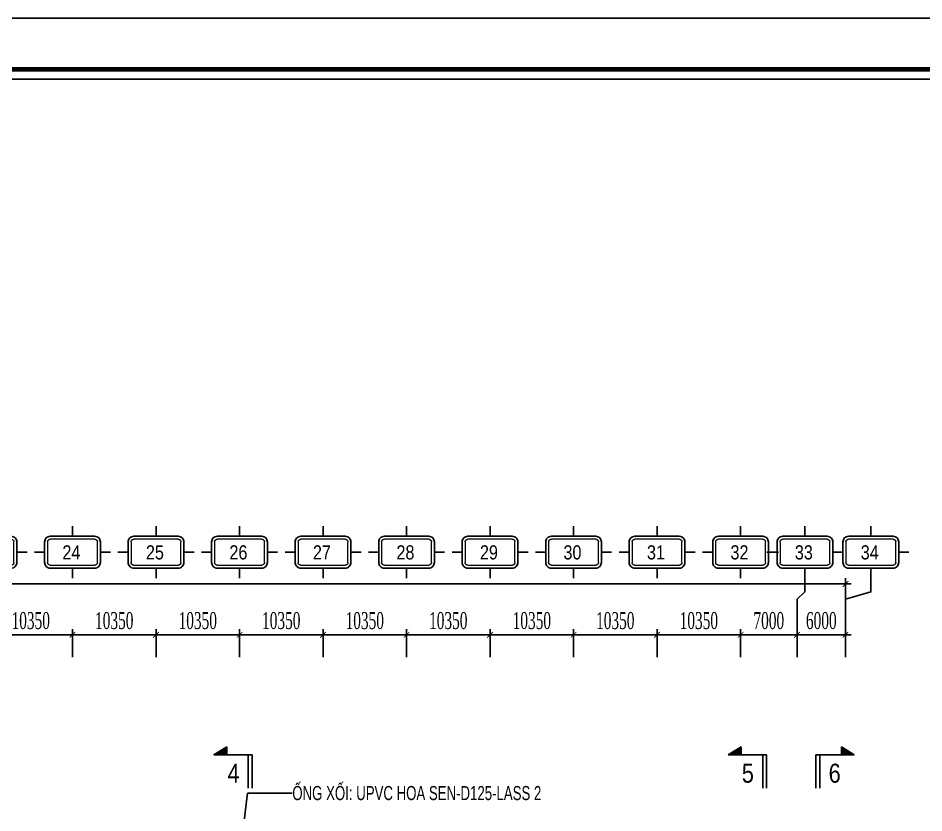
# Model space of a CAD drawing. Header units: inches. Extents: x 1359 to 46357, y -3807 to 191.
# Drawn here: x 22871.3 to 23031.7, y -830 to -689.3 of the extents above; entities that cross this region are included whole.
import ezdxf
from ezdxf.enums import TextEntityAlignment as Align

# ---------------------------------------------------------------- set-up
doc = ezdxf.new("R2010")
doc.units = ezdxf.units.IN
doc.header["$MEASUREMENT"] = 0
doc.linetypes.add('CENTER2', pattern=[28.575, 19.05, -3.175, 3.175, -3.175])
for name, color, linetype in [('2', 2, 'Continuous'), ('3', 3, 'Continuous'), ('7', 7, 'Continuous'), ('CAUTAO', 7, 'Continuous'), ('DIM', 8, 'Continuous'), ('flashing', 6, 'Continuous')]:
    doc.layers.add(name, color=color, linetype=linetype)
doc.layers.add('8', color=8, linetype='CENTER2', lineweight=13)
doc.styles.add('hx2', font='VHARIALN.TTF')
doc.styles.add('ST1', font='vntimeh.shx', dxfattribs={"width": 0.6})
doc.styles.add('ST1H', font='vnshxh.shx', dxfattribs={"width": 0.7})
doc.styles.add('ST4', font='VHARIALN.TTF')
doc.dimstyles.new('3', dxfattribs={"dimtxt": 3.5, "dimasz": 1.8, "dimexe": 1, "dimexo": 0, "dimgap": 1, "dimtad": 1, "dimdec": 0, "dimlfac": 3, "dimzin": 0, "dimdsep": 46, "dimtxsty": 'ST1H', "dimblk": 'OBLIQUE', "dimcen": 1, "dimdle": 1, "dimclrd": 8, "dimclre": 8, "dimclrt": 3, "dimadec": 0, "dimazin": 0, "dimtfac": 1, "dimtdec": 0, "dimtix": 1, "dimtofl": 0, "dimtmove": 1, "dimatfit": 3, "dimfxl": 0.18, "dimtfill": 1, "dimtolj": 1, "dimtzin": 0, "dimlwd": -1, "dimlwe": -1, "dimarcsym": 1})
doc.dimstyles.new('700', dxfattribs={"dimtxt": 3, "dimasz": 1, "dimexe": 1, "dimexo": 0, "dimgap": 1, "dimtad": 1, "dimdec": 0, "dimlfac": 700, "dimzin": 0, "dimdsep": 46, "dimtxsty": 'ST1', "dimblk": 'ARCHTICK', "dimcen": 1, "dimdle": 1, "dimclrd": 8, "dimclre": 8, "dimclrt": 3, "dimadec": 0, "dimazin": 0, "dimtfac": 1, "dimtdec": 0, "dimtofl": 0, "dimtmove": 0, "dimatfit": 3, "dimfxl": 0, "dimtfill": 1, "dimtolj": 1, "dimtzin": 0, "dimlwd": -1, "dimlwe": -1, "dimarcsym": 0})

# ---------------------------------------------------------------- blocks, each defined once
blk = doc.blocks.new('A2SBCVN-D')
at = {"layer": '2', "color": 157, "linetype": 'Continuous'}
blk.add_lwpolyline([(0, 420), (594, 420), (594, 0), (0, 0)], close=True, dxfattribs=at)
at = {"layer": '2', "color": 167, "linetype": 'Continuous', "const_width": 0.871}
blk.add_lwpolyline([(10.59, 9.07), (583.41, 9.07), (583.41, 410.93), (10.59, 410.93)], close=True, dxfattribs=at)
at = {"layer": '2', "color": 147, "linetype": 'Continuous'}
blk.add_lwpolyline([(12.33, 10.81), (581.67, 10.81), (581.67, 409.19), (12.33, 409.19)], close=True, dxfattribs=at)
at = {"layer": '3', "ltscale": 0.5, "style": 'ST4'}
for tag, p in [('TENBANVE', (551.34, 319.39)), ('STT', (569.26, 24.56))]:
    blk.add_attdef(tag, text='', height=3, dxfattribs=at).set_placement(p, align=Align.MIDDLE_CENTER)
blk = doc.blocks.new('_ArchTick')
at = {"color": 0, "linetype": 'ByBlock', "const_width": 0.15}
blk.add_lwpolyline([(-0.5, -0.5), (0.5, 0.5)], dxfattribs=at)
blk = doc.blocks.new('*D226')
at = {"layer": 'Defpoints', "color": 0, "ltscale": 5, "transparency": 16777216}
for p in [(22580.04, -789.5), (22580.04, -802.48), (23017.8, -802.48)]:
    blk.add_point(p, dxfattribs=at)
at = {"layer": 'DIM', "color": 8, "linetype": 'Continuous', "ltscale": 5, "transparency": 16777216}
for p, q in [((22580.04, -802.48), (22580.04, -788.5)), ((23017.8, -802.48), (23017.8, -788.5)), ((23018.8, -789.5), (22579.04, -789.5))]:
    blk.add_line(p, q, dxfattribs=at)
at = {"layer": 'DIM', "color": 8, "ltscale": 5, "transparency": 16777216, "rotation": 180}
blk.add_blockref('_ArchTick', (22580.04, -789.5), dxfattribs=at)
at = {"layer": 'DIM', "color": 8, "ltscale": 5, "transparency": 16777216}
blk.add_blockref('_ArchTick', (23017.8, -789.5), dxfattribs=at)
at = {"layer": 'DIM', "color": 3, "ltscale": 5, "transparency": 16777216, "insert": (22798.92, -787), "char_height": 3, "attachment_point": 5, "style": 'ST1', "bg_fill": 3, "box_fill_scale": 1.25, "bg_fill_color": 256, "bg_fill_true_color": 13158600, "bg_fill_transparency": 15920264}
blk.add_mtext('\\A1;306430', dxfattribs=at)
blk = doc.blocks.new('*D237')
at = {"layer": 'Defpoints', "color": 0, "ltscale": 5, "transparency": 16777216}
for p in [(23009.23, -798.5), (22999.23, -802.48), (23009.23, -802.48)]:
    blk.add_point(p, dxfattribs=at)
at = {"layer": 'DIM', "color": 8, "linetype": 'Continuous', "ltscale": 5, "transparency": 16777216}
for p, q in [((22998.23, -798.5), (23010.23, -798.5)), ((22999.23, -802.48), (22999.23, -797.5)), ((23009.23, -802.48), (23009.23, -797.5))]:
    blk.add_line(p, q, dxfattribs=at)
at = {"layer": 'DIM', "color": 8, "ltscale": 5, "transparency": 16777216, "rotation": 180}
blk.add_blockref('_ArchTick', (22999.23, -798.5), dxfattribs=at)
at = {"layer": 'DIM', "color": 8, "ltscale": 5, "transparency": 16777216}
blk.add_blockref('_ArchTick', (23009.23, -798.5), dxfattribs=at)
at = {"layer": 'DIM', "color": 3, "ltscale": 5, "transparency": 16777216, "insert": (23004.23, -796), "char_height": 3, "attachment_point": 5, "style": 'ST1', "bg_fill": 3, "box_fill_scale": 1.25, "bg_fill_color": 256, "bg_fill_true_color": 13158600, "bg_fill_transparency": 15921812}
blk.add_mtext('\\A1;7000', dxfattribs=at)
blk = doc.blocks.new('*D238')
at = {"layer": 'Defpoints', "color": 0, "ltscale": 5, "transparency": 16777216}
for p in [(23017.8, -798.5), (23009.23, -802.48), (23017.8, -802.48)]:
    blk.add_point(p, dxfattribs=at)
at = {"layer": 'DIM', "color": 8, "linetype": 'Continuous', "ltscale": 5, "transparency": 16777216}
for p, q in [((23008.23, -798.5), (23018.8, -798.5)), ((23009.23, -802.48), (23009.23, -797.5)), ((23017.8, -802.48), (23017.8, -797.5))]:
    blk.add_line(p, q, dxfattribs=at)
at = {"layer": 'DIM', "color": 8, "ltscale": 5, "transparency": 16777216, "rotation": 180}
blk.add_blockref('_ArchTick', (23009.23, -798.5), dxfattribs=at)
at = {"layer": 'DIM', "color": 8, "ltscale": 5, "transparency": 16777216}
blk.add_blockref('_ArchTick', (23017.8, -798.5), dxfattribs=at)
at = {"layer": 'DIM', "color": 3, "ltscale": 5, "transparency": 16777216, "insert": (23013.52, -796), "char_height": 3, "attachment_point": 5, "style": 'ST1', "bg_fill": 3, "box_fill_scale": 1.25, "bg_fill_color": 256, "bg_fill_true_color": 13158600, "bg_fill_transparency": 15921812}
blk.add_mtext('\\A1;6000', dxfattribs=at)
blk = doc.blocks.new('*D258')
at = {"layer": 'Defpoints', "color": 0, "ltscale": 5, "transparency": 16777216}
for p in [(22880.94, -798.5), (22866.16, -802.48), (22880.94, -802.48)]:
    blk.add_point(p, dxfattribs=at)
at = {"layer": 'DIM', "color": 8, "linetype": 'Continuous', "ltscale": 5, "transparency": 16777216}
for p, q in [((22865.16, -798.5), (22881.94, -798.5)), ((22866.16, -802.48), (22866.16, -797.5)), ((22880.94, -802.48), (22880.94, -797.5))]:
    blk.add_line(p, q, dxfattribs=at)
at = {"layer": 'DIM', "color": 8, "ltscale": 5, "transparency": 16777216, "rotation": 180}
blk.add_blockref('_ArchTick', (22866.16, -798.5), dxfattribs=at)
at = {"layer": 'DIM', "color": 8, "ltscale": 5, "transparency": 16777216}
blk.add_blockref('_ArchTick', (22880.94, -798.5), dxfattribs=at)
at = {"layer": 'DIM', "color": 3, "ltscale": 5, "transparency": 16777216, "insert": (22873.55, -796), "char_height": 3, "attachment_point": 5, "style": 'ST1', "bg_fill": 3, "box_fill_scale": 1.25, "bg_fill_color": 256, "bg_fill_true_color": 13158600, "bg_fill_transparency": 3672176}
blk.add_mtext('\\A1;10350', dxfattribs=at)
blk = doc.blocks.new('*D259')
at = {"layer": 'Defpoints', "color": 0, "ltscale": 5, "transparency": 16777216}
for p in [(22895.73, -798.5), (22880.94, -802.48), (22895.73, -802.48)]:
    blk.add_point(p, dxfattribs=at)
at = {"layer": 'DIM', "color": 8, "linetype": 'Continuous', "ltscale": 5, "transparency": 16777216}
for p, q in [((22879.94, -798.5), (22896.73, -798.5)), ((22880.94, -802.48), (22880.94, -797.5)), ((22895.73, -802.48), (22895.73, -797.5))]:
    blk.add_line(p, q, dxfattribs=at)
at = {"layer": 'DIM', "color": 8, "ltscale": 5, "transparency": 16777216, "rotation": 180}
blk.add_blockref('_ArchTick', (22880.94, -798.5), dxfattribs=at)
at = {"layer": 'DIM', "color": 8, "ltscale": 5, "transparency": 16777216}
blk.add_blockref('_ArchTick', (22895.73, -798.5), dxfattribs=at)
at = {"layer": 'DIM', "color": 3, "ltscale": 5, "transparency": 16777216, "insert": (22888.34, -796), "char_height": 3, "attachment_point": 5, "style": 'ST1', "bg_fill": 3, "box_fill_scale": 1.25, "bg_fill_color": 256, "bg_fill_true_color": 13158600, "bg_fill_transparency": 15922844}
blk.add_mtext('\\A1;10350', dxfattribs=at)
blk = doc.blocks.new('*D260')
at = {"layer": 'Defpoints', "color": 0, "ltscale": 5, "transparency": 16777216}
for p in [(22910.52, -798.5), (22895.73, -802.48), (22910.52, -802.48)]:
    blk.add_point(p, dxfattribs=at)
at = {"layer": 'DIM', "color": 8, "linetype": 'Continuous', "ltscale": 5, "transparency": 16777216}
for p, q in [((22894.73, -798.5), (22911.52, -798.5)), ((22895.73, -802.48), (22895.73, -797.5)), ((22910.52, -802.48), (22910.52, -797.5))]:
    blk.add_line(p, q, dxfattribs=at)
at = {"layer": 'DIM', "color": 8, "ltscale": 5, "transparency": 16777216, "rotation": 180}
blk.add_blockref('_ArchTick', (22895.73, -798.5), dxfattribs=at)
at = {"layer": 'DIM', "color": 8, "ltscale": 5, "transparency": 16777216}
blk.add_blockref('_ArchTick', (22910.52, -798.5), dxfattribs=at)
at = {"layer": 'DIM', "color": 3, "ltscale": 5, "transparency": 16777216, "insert": (22903.12, -796), "char_height": 3, "attachment_point": 5, "style": 'ST1', "bg_fill": 3, "box_fill_scale": 1.25, "bg_fill_color": 256, "bg_fill_true_color": 13158600, "bg_fill_transparency": 5}
blk.add_mtext('\\A1;10350', dxfattribs=at)
blk = doc.blocks.new('*D261')
at = {"layer": 'Defpoints', "color": 0, "ltscale": 5, "transparency": 16777216}
for p in [(22925.3, -798.5), (22910.52, -802.48), (22925.3, -802.48)]:
    blk.add_point(p, dxfattribs=at)
at = {"layer": 'DIM', "color": 8, "linetype": 'Continuous', "ltscale": 5, "transparency": 16777216}
for p, q in [((22909.52, -798.5), (22926.3, -798.5)), ((22910.52, -802.48), (22910.52, -797.5)), ((22925.3, -802.48), (22925.3, -797.5))]:
    blk.add_line(p, q, dxfattribs=at)
at = {"layer": 'DIM', "color": 8, "ltscale": 5, "transparency": 16777216, "rotation": 180}
blk.add_blockref('_ArchTick', (22910.52, -798.5), dxfattribs=at)
at = {"layer": 'DIM', "color": 8, "ltscale": 5, "transparency": 16777216}
blk.add_blockref('_ArchTick', (22925.3, -798.5), dxfattribs=at)
at = {"layer": 'DIM', "color": 3, "ltscale": 5, "transparency": 16777216, "insert": (22917.91, -796), "char_height": 3, "attachment_point": 5, "style": 'ST1', "bg_fill": 3, "box_fill_scale": 1.25, "bg_fill_color": 256, "bg_fill_true_color": 13158600, "bg_fill_transparency": 15922844}
blk.add_mtext('\\A1;10350', dxfattribs=at)
blk = doc.blocks.new('*D262')
at = {"layer": 'Defpoints', "color": 0, "ltscale": 5, "transparency": 16777216}
for p in [(22940.09, -798.5), (22925.3, -802.48), (22940.09, -802.48)]:
    blk.add_point(p, dxfattribs=at)
at = {"layer": 'DIM', "color": 8, "linetype": 'Continuous', "ltscale": 5, "transparency": 16777216}
for p, q in [((22924.3, -798.5), (22941.09, -798.5)), ((22925.3, -802.48), (22925.3, -797.5)), ((22940.09, -802.48), (22940.09, -797.5))]:
    blk.add_line(p, q, dxfattribs=at)
at = {"layer": 'DIM', "color": 8, "ltscale": 5, "transparency": 16777216, "rotation": 180}
blk.add_blockref('_ArchTick', (22925.3, -798.5), dxfattribs=at)
at = {"layer": 'DIM', "color": 8, "ltscale": 5, "transparency": 16777216}
blk.add_blockref('_ArchTick', (22940.09, -798.5), dxfattribs=at)
at = {"layer": 'DIM', "color": 3, "ltscale": 5, "transparency": 16777216, "insert": (22932.69, -796), "char_height": 3, "attachment_point": 5, "style": 'ST1', "bg_fill": 3, "box_fill_scale": 1.25, "bg_fill_color": 256, "bg_fill_true_color": 13158600, "bg_fill_transparency": 15922844}
blk.add_mtext('\\A1;10350', dxfattribs=at)
blk = doc.blocks.new('*D263')
at = {"layer": 'Defpoints', "color": 0, "ltscale": 5, "transparency": 16777216}
for p in [(22954.87, -798.5), (22940.09, -802.48), (22954.87, -802.48)]:
    blk.add_point(p, dxfattribs=at)
at = {"layer": 'DIM', "color": 8, "linetype": 'Continuous', "ltscale": 5, "transparency": 16777216}
for p, q in [((22939.09, -798.5), (22955.87, -798.5)), ((22940.09, -802.48), (22940.09, -797.5)), ((22954.87, -802.48), (22954.87, -797.5))]:
    blk.add_line(p, q, dxfattribs=at)
at = {"layer": 'DIM', "color": 8, "ltscale": 5, "transparency": 16777216, "rotation": 180}
blk.add_blockref('_ArchTick', (22940.09, -798.5), dxfattribs=at)
at = {"layer": 'DIM', "color": 8, "ltscale": 5, "transparency": 16777216}
blk.add_blockref('_ArchTick', (22954.87, -798.5), dxfattribs=at)
at = {"layer": 'DIM', "color": 3, "ltscale": 5, "transparency": 16777216, "insert": (22947.48, -796), "char_height": 3, "attachment_point": 5, "style": 'ST1', "bg_fill": 3, "box_fill_scale": 1.25, "bg_fill_color": 256, "bg_fill_true_color": 13158600, "bg_fill_transparency": 15922844}
blk.add_mtext('\\A1;10350', dxfattribs=at)
blk = doc.blocks.new('*D264')
at = {"layer": 'Defpoints', "color": 0, "ltscale": 5, "transparency": 16777216}
for p in [(22969.66, -798.5), (22954.87, -802.48), (22969.66, -802.48)]:
    blk.add_point(p, dxfattribs=at)
at = {"layer": 'DIM', "color": 8, "linetype": 'Continuous', "ltscale": 5, "transparency": 16777216}
for p, q in [((22953.87, -798.5), (22970.66, -798.5)), ((22954.87, -802.48), (22954.87, -797.5)), ((22969.66, -802.48), (22969.66, -797.5))]:
    blk.add_line(p, q, dxfattribs=at)
at = {"layer": 'DIM', "color": 8, "ltscale": 5, "transparency": 16777216, "rotation": 180}
blk.add_blockref('_ArchTick', (22954.87, -798.5), dxfattribs=at)
at = {"layer": 'DIM', "color": 8, "ltscale": 5, "transparency": 16777216}
blk.add_blockref('_ArchTick', (22969.66, -798.5), dxfattribs=at)
at = {"layer": 'DIM', "color": 3, "ltscale": 5, "transparency": 16777216, "insert": (22962.27, -796), "char_height": 3, "attachment_point": 5, "style": 'ST1', "bg_fill": 3, "box_fill_scale": 1.25, "bg_fill_color": 256, "bg_fill_true_color": 13158600, "bg_fill_transparency": 15922844}
blk.add_mtext('\\A1;10350', dxfattribs=at)
blk = doc.blocks.new('*D265')
at = {"layer": 'Defpoints', "color": 0, "ltscale": 5, "transparency": 16777216}
for p in [(22984.44, -798.5), (22969.66, -802.48), (22984.44, -802.48)]:
    blk.add_point(p, dxfattribs=at)
at = {"layer": 'DIM', "color": 8, "linetype": 'Continuous', "ltscale": 5, "transparency": 16777216}
for p, q in [((22968.66, -798.5), (22985.44, -798.5)), ((22969.66, -802.48), (22969.66, -797.5)), ((22984.44, -802.48), (22984.44, -797.5))]:
    blk.add_line(p, q, dxfattribs=at)
at = {"layer": 'DIM', "color": 8, "ltscale": 5, "transparency": 16777216, "rotation": 180}
blk.add_blockref('_ArchTick', (22969.66, -798.5), dxfattribs=at)
at = {"layer": 'DIM', "color": 8, "ltscale": 5, "transparency": 16777216}
blk.add_blockref('_ArchTick', (22984.44, -798.5), dxfattribs=at)
at = {"layer": 'DIM', "color": 3, "ltscale": 5, "transparency": 16777216, "insert": (22977.05, -796), "char_height": 3, "attachment_point": 5, "style": 'ST1', "bg_fill": 3, "box_fill_scale": 1.25, "bg_fill_color": 256, "bg_fill_true_color": 13158600, "bg_fill_transparency": 15922844}
blk.add_mtext('\\A1;10350', dxfattribs=at)
blk = doc.blocks.new('*D266')
at = {"layer": 'Defpoints', "color": 0, "ltscale": 5, "transparency": 16777216}
for p in [(22999.23, -798.5), (22984.44, -802.48), (22999.23, -802.48)]:
    blk.add_point(p, dxfattribs=at)
at = {"layer": 'DIM', "color": 8, "linetype": 'Continuous', "ltscale": 5, "transparency": 16777216}
for p, q in [((22983.44, -798.5), (23000.23, -798.5)), ((22984.44, -802.48), (22984.44, -797.5)), ((22999.23, -802.48), (22999.23, -797.5))]:
    blk.add_line(p, q, dxfattribs=at)
at = {"layer": 'DIM', "color": 8, "ltscale": 5, "transparency": 16777216, "rotation": 180}
blk.add_blockref('_ArchTick', (22984.44, -798.5), dxfattribs=at)
at = {"layer": 'DIM', "color": 8, "ltscale": 5, "transparency": 16777216}
blk.add_blockref('_ArchTick', (22999.23, -798.5), dxfattribs=at)
at = {"layer": 'DIM', "color": 3, "ltscale": 5, "transparency": 16777216, "insert": (22991.84, -796), "char_height": 3, "attachment_point": 5, "style": 'ST1', "bg_fill": 3, "box_fill_scale": 1.25, "bg_fill_color": 256, "bg_fill_true_color": 13158600, "bg_fill_transparency": 15922844}
blk.add_mtext('\\A1;10350', dxfattribs=at)
blk = doc.blocks.new('TENTRUC')
at = {"layer": '7'}
for p, q in [((0, 8.27), (0, 10.26)), ((-7.48, 5.13), (-5.48, 5.13)), ((5.48, 5.13), (7.48, 5.13)), ((0, 0), (0, 2))]:
    blk.add_line(p, q, dxfattribs=at)
blk.add_lwpolyline([(-4.36, 8.27), (4.36, 8.27, -0.414214), (5.48, 7.14), (5.48, 3.12, -0.414214), (4.36, 2), (-4.36, 2, -0.414214), (-5.48, 3.12), (-5.48, 7.14, -0.414214)], format="xyb", close=True, dxfattribs=at)
at = {"layer": '8', "ltscale": 15}
blk.add_lwpolyline([(-4.36, 7.68), (4.36, 7.68, -0.414214), (4.9, 7.14), (4.9, 3.12, -0.414214), (4.36, 2.58), (-4.36, 2.58, -0.414214), (-4.9, 3.12), (-4.9, 7.14, -0.414214)], format="xyb", close=True, dxfattribs=at)
at = {"style": 'hx2'}
blk.add_attdef('TR', text='', height=3, dxfattribs=at).set_placement((-0.22, 3.54), align=Align.CENTER)
blk = doc.blocks.new('*U79')
at = {"layer": '2'}
h = blk.add_hatch(dxfattribs=at)
h.set_pattern_fill('ANSI31', color=256, scale=0.666667, angle=-90, style=0)
h.set_pattern_definition([(315, (-2846.55065, 14.311375), (0.058925565, 0.058925565), [])])
h.paths.add_polyline_path([(8.92, 89.96), (8.92, 91.6), (6.21, 89.96)])
for p, q in [((6.21, 89.96), (8.92, 91.6)), ((14.29, 89.96), (6.21, 89.96)), ((8.92, 91.6), (8.92, 89.96)), ((13.46, 82.88), (13.46, 89.96)), ((14.29, 82.88), (14.29, 89.96))]:
    blk.add_line(p, q, dxfattribs=at)
at = {"style": 'hx2'}
for tag, p in [('A', (10.34, 84.06)), ('B', (10.28, -102.31))]:
    blk.add_attdef(tag, text='', height=4, dxfattribs=at).set_placement(p, align=Align.CENTER)
blk = doc.blocks.new('_Oblique')
at = {"color": 0, "linetype": 'ByBlock', "lineweight": -2}
blk.add_line((-0.5, -0.5), (0.5, 0.5), dxfattribs=at)

msp = doc.modelspace()

# ---------------------------------------------------------------- block references
ref = msp.add_blockref('*U79', (22900.7697, -895.287), dxfattribs=dict(xscale=0.8400000000001455, yscale=0.8400000000001455, zscale=0.8400000000001455))
ref.add_attrib('A', '4', dxfattribs={"height": 3.36, "style": 'hx2'}).set_placement((22909.4524, -824.6805), align=Align.CENTER)
ref = msp.add_blockref('*U79', (22991.8384, -895.287), dxfattribs=dict(xscale=0.8400000000001455, yscale=0.8400000000001455, zscale=0.8400000000001455))
ref.add_attrib('A', '5', dxfattribs={"height": 3.36, "style": 'hx2'}).set_placement((23000.5211, -824.6805), align=Align.CENTER)
ref = msp.add_blockref('*U79', (23024.5783, -895.287), dxfattribs=dict(xscale=-0.8399999999965075, yscale=0.8399999999999181, zscale=0.8399999999999999))
ref.add_attrib('A', '6', dxfattribs={"height": 3.36, "style": 'hx2'}).set_placement((23015.8956, -824.6805), align=Align.CENTER)
at = {"layer": '2'}
msp.add_blockref('A2SBCVN-D', (22543.492, -1109.3405), dxfattribs=at)

# ---------------------------------------------------------------- next in the draw order: dimensions: what is measured, and where the dimension line sits
at = {"layer": 'DIM', "ltscale": 5}
dim = msp.add_linear_dim(base=(22580.0448, -789.5029), p1=(23017.8019, -802.4758), p2=(22580.0448, -802.4758), dimstyle='700', override={"dimlfac": 700}, dxfattribs=at)
dim.commit()
dim.dimension.update_dxf_attribs({"geometry": '*D226', "text_midpoint": (22798.9234, -787.0029)})

# ---------------------------------------------------------------- next in the draw order: block references
at = {"layer": 'DIM'}
ref = msp.add_blockref('TENTRUC', (22866.1591, -779.2645), dxfattribs=dict(at, xscale=-0.9000000000232831, yscale=0.8999999999941792, zscale=0.8999999999999999, rotation=180))
ref.add_attrib('TR', '23', dxfattribs={"layer": '0', "color": 3, "height": 2.5, "style": 'hx2'}).set_placement((22865.9644, -785.1624), align=Align.CENTER)
ref = msp.add_blockref('TENTRUC', (22880.9448, -779.2645), dxfattribs=dict(at, xscale=-0.9000000000232831, yscale=0.8999999999941792, zscale=0.8999999999999999, rotation=180))
ref.add_attrib('TR', '24', dxfattribs={"layer": '0', "color": 3, "height": 2.5, "style": 'hx2'}).set_placement((22880.7501, -785.1624), align=Align.CENTER)
ref = msp.add_blockref('TENTRUC', (22895.7305, -779.2645), dxfattribs=dict(at, xscale=-0.9000000000232831, yscale=0.8999999999941792, zscale=0.8999999999999999, rotation=180))
ref.add_attrib('TR', '25', dxfattribs={"layer": '0', "color": 3, "height": 2.5, "style": 'hx2'}).set_placement((22895.5358, -785.1624), align=Align.CENTER)
ref = msp.add_blockref('TENTRUC', (22910.5162, -779.2645), dxfattribs=dict(at, xscale=-0.9000000000232831, yscale=0.8999999999941792, zscale=0.8999999999999999, rotation=180))
ref.add_attrib('TR', '26', dxfattribs={"layer": '0', "color": 3, "height": 2.5, "style": 'hx2'}).set_placement((22910.3216, -785.1624), align=Align.CENTER)
ref = msp.add_blockref('TENTRUC', (22925.3019, -779.2645), dxfattribs=dict(at, xscale=-0.9000000000232831, yscale=0.8999999999941792, zscale=0.8999999999999999, rotation=180))
ref.add_attrib('TR', '27', dxfattribs={"layer": '0', "color": 3, "height": 2.5, "style": 'hx2'}).set_placement((22925.1073, -785.1624), align=Align.CENTER)
ref = msp.add_blockref('TENTRUC', (22940.0877, -779.2645), dxfattribs=dict(at, xscale=-0.9000000000232831, yscale=0.8999999999941792, zscale=0.8999999999999999, rotation=180))
ref.add_attrib('TR', '28', dxfattribs={"layer": '0', "color": 3, "height": 2.5, "style": 'hx2'}).set_placement((22939.893, -785.1624), align=Align.CENTER)
ref = msp.add_blockref('TENTRUC', (22954.8734, -779.2645), dxfattribs=dict(at, xscale=-0.9000000000232831, yscale=0.8999999999941792, zscale=0.8999999999999999, rotation=180))
ref.add_attrib('TR', '29', dxfattribs={"layer": '0', "color": 3, "height": 2.5, "style": 'hx2'}).set_placement((22954.6787, -785.1624), align=Align.CENTER)
ref = msp.add_blockref('TENTRUC', (22969.6591, -779.2645), dxfattribs=dict(at, xscale=-0.9000000000232831, yscale=0.8999999999941792, zscale=0.8999999999999999, rotation=180))
ref.add_attrib('TR', '30', dxfattribs={"layer": '0', "color": 3, "height": 2.5, "style": 'hx2'}).set_placement((22969.4644, -785.1624), align=Align.CENTER)
ref = msp.add_blockref('TENTRUC', (22984.4448, -779.2645), dxfattribs=dict(at, xscale=-0.9000000000232831, yscale=0.8999999999941792, zscale=0.8999999999999999, rotation=180))
ref.add_attrib('TR', '31', dxfattribs={"layer": '0', "color": 3, "height": 2.5, "style": 'hx2'}).set_placement((22984.2501, -785.1624), align=Align.CENTER)
ref = msp.add_blockref('TENTRUC', (22999.2305, -779.2645), dxfattribs=dict(at, xscale=-0.9000000000232831, yscale=0.8999999999941792, zscale=0.8999999999999999, rotation=180))
ref.add_attrib('TR', '32', dxfattribs={"layer": '0', "color": 3, "height": 2.5, "style": 'hx2'}).set_placement((22999.0358, -785.1624), align=Align.CENTER)
ref = msp.add_blockref('TENTRUC', (23010.6317, -779.2645), dxfattribs=dict(at, xscale=-0.9000000000232831, yscale=0.8999999999941792, zscale=0.8999999999999999, rotation=180))
ref.add_attrib('TR', '33', dxfattribs={"layer": '0', "color": 3, "height": 2.5, "style": 'hx2'}).set_placement((23010.437, -785.1624), align=Align.CENTER)
ref = msp.add_blockref('TENTRUC', (23022.2941, -779.2645), dxfattribs=dict(at, xscale=-0.9000000000232831, yscale=0.8999999999941792, zscale=0.8999999999999999, rotation=180))
ref.add_attrib('TR', '34', dxfattribs={"layer": '0', "color": 3, "height": 2.5, "style": 'hx2'}).set_placement((23022.0995, -785.1624), align=Align.CENTER)

# ---------------------------------------------------------------- next in the draw order: dimensions: what is measured, and where the dimension line sits
at = {"layer": 'DIM', "ltscale": 5}
for base, p1, p2, override, picture, middle in [((22880.9448, -798.5029), (22866.1591, -802.4758), (22880.9448, -802.4758), {"dimlfac": 700}, '*D258', (22873.5519, -796.0029)), ((23009.2305, -798.5029), (22999.2305, -802.4758), (23009.2305, -802.4758), {"dimlfac": 700, "dimtmove": 1}, '*D237', (23004.2305, -796.0029))]:
    dim = msp.add_linear_dim(base=base, p1=p1, p2=p2, dimstyle='700', override=override, dxfattribs=at)
    dim.commit()
    dim.dimension.update_dxf_attribs({"geometry": picture, "text_midpoint": middle})

# ---------------------------------------------------------------- next in the draw order: dimensions: what is measured, and where the dimension line sits
for base, p1, p2, override, picture, middle in [((22895.7305, -798.5029), (22880.9448, -802.4758), (22895.7305, -802.4758), {"dimlfac": 700}, '*D259', (22888.3377, -796.0029)), ((23017.8019, -798.5029), (23009.2305, -802.4758), (23017.8019, -802.4758), {"dimlfac": 700, "dimtmove": 1}, '*D238', (23013.5162, -796.0029))]:
    dim = msp.add_linear_dim(base=base, p1=p1, p2=p2, dimstyle='700', override=override, dxfattribs=at)
    dim.commit()
    dim.dimension.update_dxf_attribs({"geometry": picture, "text_midpoint": middle})

# ---------------------------------------------------------------- next in the draw order: linework, layer by layer
at = {"layer": 'CAUTAO', "color": 8}
for points in [[(23010.6317, -788.5029), (23010.6317, -790.9137), (23009.2305, -792.1914), (23009.2305, -797.5029)], [(23022.2941, -788.5029), (23022.2941, -790.9137), (23017.8019, -792.1914), (23017.8019, -797.5029)]]:
    msp.add_lwpolyline(points, dxfattribs=at)

# ---------------------------------------------------------------- next in the draw order: dimensions: what is measured, and where the dimension line sits
at = {"layer": 'DIM', "ltscale": 5}
dim = msp.add_linear_dim(base=(22910.5162, -798.5029), p1=(22895.7305, -802.4758), p2=(22910.5162, -802.4758), dimstyle='700', override={"dimlfac": 700}, dxfattribs=at)
dim.commit()
dim.dimension.update_dxf_attribs({"geometry": '*D260', "text_midpoint": (22903.1234, -796.0029)})

# ---------------------------------------------------------------- next in the draw order: dimensions: what is measured, and where the dimension line sits
dim = msp.add_linear_dim(base=(22925.3019, -798.5029), p1=(22910.5162, -802.4758), p2=(22925.3019, -802.4758), dimstyle='700', override={"dimlfac": 700}, dxfattribs=at)
dim.commit()
dim.dimension.update_dxf_attribs({"geometry": '*D261', "text_midpoint": (22917.9091, -796.0029)})

# ---------------------------------------------------------------- next in the draw order: dimensions: what is measured, and where the dimension line sits
dim = msp.add_linear_dim(base=(22940.0877, -798.5029), p1=(22925.3019, -802.4758), p2=(22940.0877, -802.4758), dimstyle='700', override={"dimlfac": 700}, dxfattribs=at)
dim.commit()
dim.dimension.update_dxf_attribs({"geometry": '*D262', "text_midpoint": (22932.6948, -796.0029)})

# ---------------------------------------------------------------- next in the draw order: dimensions: what is measured, and where the dimension line sits
dim = msp.add_linear_dim(base=(22954.8734, -798.5029), p1=(22940.0877, -802.4758), p2=(22954.8734, -802.4758), dimstyle='700', override={"dimlfac": 700}, dxfattribs=at)
dim.commit()
dim.dimension.update_dxf_attribs({"geometry": '*D263', "text_midpoint": (22947.4805, -796.0029)})

# ---------------------------------------------------------------- next in the draw order: dimensions: what is measured, and where the dimension line sits
dim = msp.add_linear_dim(base=(22969.6591, -798.5029), p1=(22954.8734, -802.4758), p2=(22969.6591, -802.4758), dimstyle='700', override={"dimlfac": 700}, dxfattribs=at)
dim.commit()
dim.dimension.update_dxf_attribs({"geometry": '*D264', "text_midpoint": (22962.2662, -796.0029)})

# ---------------------------------------------------------------- next in the draw order: dimensions: what is measured, and where the dimension line sits
dim = msp.add_linear_dim(base=(22984.4448, -798.5029), p1=(22969.6591, -802.4758), p2=(22984.4448, -802.4758), dimstyle='700', override={"dimlfac": 700}, dxfattribs=at)
dim.commit()
dim.dimension.update_dxf_attribs({"geometry": '*D265', "text_midpoint": (22977.0519, -796.0029)})

# ---------------------------------------------------------------- next in the draw order: dimensions: what is measured, and where the dimension line sits
dim = msp.add_linear_dim(base=(22999.2305, -798.5029), p1=(22984.4448, -802.4758), p2=(22999.2305, -802.4758), dimstyle='700', override={"dimlfac": 700}, dxfattribs=at)
dim.commit()
dim.dimension.update_dxf_attribs({"geometry": '*D266', "text_midpoint": (22991.8377, -796.0029)})

# ---------------------------------------------------------------- next in the draw order: linework, layer by layer
at = {"layer": 'CAUTAO', "color": 8}
msp.add_lwpolyline([(22555.8231, -700.1506), (23064.5121, -700.1506), (23064.5121, -1098.5305), (22555.8231, -1098.5305)], close=True, dxfattribs=at)

# ---------------------------------------------------------------- next in the draw order: texts
at = {"layer": 'flashing', "color": 160, "true_color": 0x0e38f1, "insert": (22919.8666, -826.5347), "char_height": 2.5, "attachment_point": 4, "style": 'ST1H', "bg_fill": 2}
msp.add_mtext('\\A1;èng xèi: Upvc HOA SEN-d125-LASS 2', dxfattribs=at)

# ---------------------------------------------------------------- next in the draw order: leaders
at = {"color": 9}
msp.add_leader([(22910.5162, -837.7507), (22911.9429, -826.5347), (22919.8666, -826.5347)], dimstyle='3', override={"dimgap": 1, "dimtad": 0}, dxfattribs=at)

doc.saveas('drawing.dxf')
